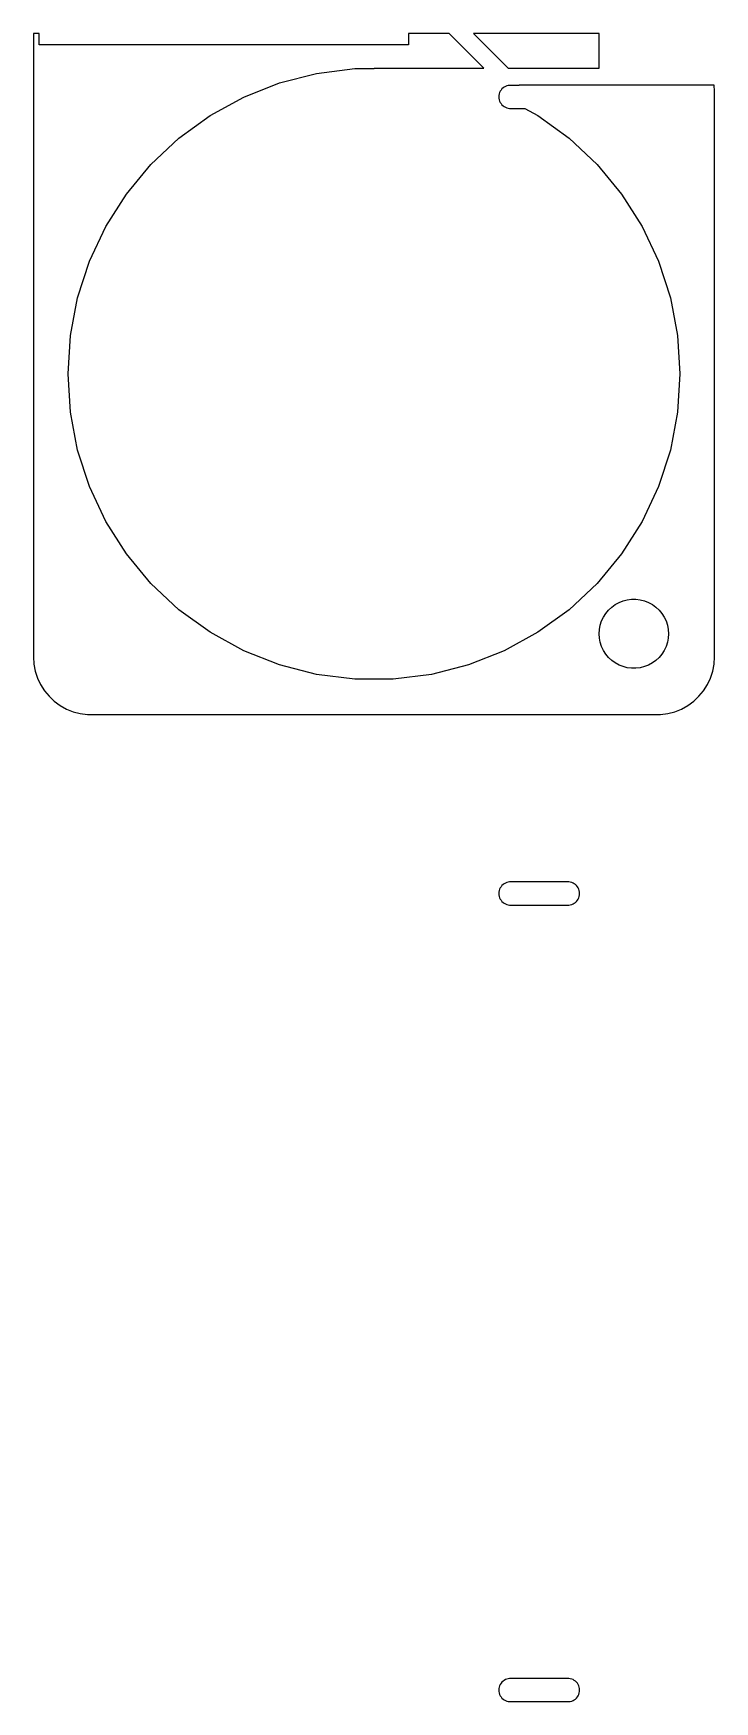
# Model space of a CAD drawing. Header units: metres. Extents: x -30 to 30, y 23 to 168.
import ezdxf

# ---------------------------------------------------------------- set-up
doc = ezdxf.new("R2010")
doc.units = ezdxf.units.M

msp = doc.modelspace()

# ---------------------------------------------------------------- linework, layer by layer
for p, q in [((-29, 167.5), (-29.5, 167.5)), ((-29.5, 167.5), (-29.5, 113.5)), ((-29, 166.5), (-29, 167.5)), ((3, 166.5), (-29, 166.5)), ((6.50986, 167.49), (3, 167.49)), ((3, 167.49), (3, 166.5)), ((9.49998, 164.5), (6.50986, 167.49)), ((19.5, 167.49), (8.63118, 167.49)), ((8.63118, 167.49), (11.6213, 164.5)), ((19.5, 164.5), (19.5, 167.49)), ((-8.18895, 163.203), (-4.96559, 164.031)), ((-4.96559, 164.031), (-1.66394, 164.448)), ((-1.66394, 164.448), (0, 164.448)), ((0, 164.448), (0, 164.5)), ((0, 164.5), (9.49998, 164.5)), ((11.6213, 164.5), (19.5, 164.5)), ((-14.1994, 160.375), (-11.2831, 161.978)), ((-11.2831, 161.978), (-8.18895, 163.203)), ((10.8189, 162.125), (10.811, 162)), ((10.811, 162), (10.8189, 161.875)), ((10.8424, 162.249), (10.8189, 162.125)), ((10.8189, 161.875), (10.8424, 161.751)), ((10.8812, 162.368), (10.8424, 162.249)), ((10.9347, 162.482), (10.8812, 162.368)), ((11.002, 162.588), (10.9347, 162.482)), ((11.082, 162.685), (11.002, 162.588)), ((11.1736, 162.771), (11.082, 162.685)), ((11.2752, 162.844), (11.1736, 162.771)), ((11.3852, 162.905), (11.2752, 162.844)), ((11.502, 162.951), (11.3852, 162.905)), ((11.6236, 162.982), (11.502, 162.951)), ((11.7482, 162.998), (11.6236, 162.982)), ((12.561, 162.998), (11.7482, 162.998)), ((29.4685, 163), (12.561, 163)), ((12.561, 163), (12.561, 162.998)), ((29.5, 162.5), (29.4685, 163)), ((29.5, 113.5), (29.5, 162.5)), ((10.8424, 161.751), (10.8812, 161.632)), ((10.8812, 161.632), (10.9347, 161.518)), ((10.9347, 161.518), (11.002, 161.412)), ((11.002, 161.412), (11.082, 161.315)), ((11.082, 161.315), (11.1736, 161.229)), ((11.1736, 161.229), (11.2752, 161.156)), ((11.2752, 161.156), (11.3852, 161.095)), ((11.3852, 161.095), (11.502, 161.049)), ((11.502, 161.049), (11.6236, 161.018)), ((11.6236, 161.018), (11.7482, 161.002)), ((11.7482, 161.002), (13.0584, 161.002)), ((13.0584, 161.002), (14.1994, 160.375)), ((-16.8917, 158.419), (-14.1994, 160.375)), ((14.1994, 160.375), (16.8917, 158.419)), ((-19.3177, 156.14), (-16.8917, 158.419)), ((16.8917, 158.419), (19.3177, 156.14)), ((-21.4389, 153.576), (-19.3177, 156.14)), ((19.3177, 156.14), (21.4389, 153.576)), ((-23.2221, 150.766), (-21.4389, 153.576)), ((21.4389, 153.576), (23.2221, 150.766)), ((-24.6391, 147.755), (-23.2221, 150.766)), ((23.2221, 150.766), (24.6391, 147.755)), ((-25.6674, 144.59), (-24.6391, 147.755)), ((24.6391, 147.755), (25.6674, 144.59)), ((-26.291, 141.321), (-25.6674, 144.59)), ((25.6674, 144.59), (26.291, 141.321)), ((-26.5, 138), (-26.291, 141.321)), ((26.291, 141.321), (26.5, 138)), ((-26.291, 134.679), (-26.5, 138)), ((26.5, 138), (26.291, 134.679)), ((-25.6674, 131.41), (-26.291, 134.679)), ((26.291, 134.679), (25.6674, 131.41)), ((-24.6391, 128.245), (-25.6674, 131.41)), ((25.6674, 131.41), (24.6391, 128.245)), ((-23.2221, 125.234), (-24.6391, 128.245)), ((24.6391, 128.245), (23.2221, 125.234)), ((-21.4389, 122.424), (-23.2221, 125.234)), ((23.2221, 125.234), (21.4389, 122.424)), ((-19.3177, 119.86), (-21.4389, 122.424)), ((21.4389, 122.424), (19.3177, 119.86)), ((-16.8917, 117.581), (-19.3177, 119.86)), ((19.3177, 119.86), (16.8917, 117.581)), ((21.9379, 118.447), (22.3116, 118.494)), ((22.3116, 118.494), (22.6884, 118.494)), ((22.6884, 118.494), (23.0621, 118.447)), ((-14.1994, 115.625), (-16.8917, 117.581)), ((16.8917, 117.581), (14.1994, 115.625)), ((19.8711, 116.945), (20.0729, 117.263)), ((20.0729, 117.263), (20.3131, 117.554)), ((20.3131, 117.554), (20.5877, 117.812)), ((20.5877, 117.812), (20.8925, 118.033)), ((20.8925, 118.033), (21.2227, 118.214)), ((21.2227, 118.214), (21.5729, 118.353)), ((21.5729, 118.353), (21.9379, 118.447)), ((23.0621, 118.447), (23.427, 118.353)), ((23.427, 118.353), (23.7773, 118.214)), ((23.7773, 118.214), (24.1075, 118.033)), ((24.1075, 118.033), (24.4123, 117.812)), ((24.4123, 117.812), (24.6869, 117.554)), ((24.6869, 117.554), (24.927, 117.263)), ((24.927, 117.263), (25.1289, 116.945)), ((-11.2831, 114.022), (-14.1994, 115.625)), ((14.1994, 115.625), (11.2831, 114.022)), ((19.5, 115.5), (19.5237, 115.876)), ((19.5237, 115.876), (19.5942, 116.246)), ((19.5942, 116.246), (19.7107, 116.604)), ((19.7107, 116.604), (19.8711, 116.945)), ((25.1289, 116.945), (25.2893, 116.604)), ((25.2893, 116.604), (25.4057, 116.246)), ((25.4057, 116.246), (25.4763, 115.876)), ((25.4763, 115.876), (25.5, 115.5)), ((19.5237, 115.124), (19.5, 115.5)), ((19.5942, 114.754), (19.5237, 115.124)), ((19.7107, 114.396), (19.5942, 114.754)), ((19.8711, 114.055), (19.7107, 114.396)), ((25.2893, 114.396), (25.1289, 114.055)), ((25.4057, 114.754), (25.2893, 114.396)), ((25.4763, 115.124), (25.4057, 114.754)), ((25.5, 115.5), (25.4763, 115.124)), ((-29.5, 113.5), (-29.4606, 112.873)), ((-29.4606, 112.873), (-29.3429, 112.257)), ((-8.18895, 112.797), (-11.2831, 114.022)), ((-4.96559, 111.969), (-8.18895, 112.797)), ((8.18895, 112.797), (4.96559, 111.969)), ((11.2831, 114.022), (8.18895, 112.797)), ((20.0729, 113.737), (19.8711, 114.055)), ((20.3131, 113.446), (20.0729, 113.737)), ((20.5877, 113.188), (20.3131, 113.446)), ((20.8925, 112.967), (20.5877, 113.188)), ((21.2227, 112.786), (20.8925, 112.967)), ((21.5729, 112.647), (21.2227, 112.786)), ((23.7773, 112.786), (23.427, 112.647)), ((24.1075, 112.967), (23.7773, 112.786)), ((24.4123, 113.188), (24.1075, 112.967)), ((24.6869, 113.446), (24.4123, 113.188)), ((24.927, 113.737), (24.6869, 113.446)), ((25.1289, 114.055), (24.927, 113.737)), ((29.3429, 112.257), (29.4606, 112.873)), ((29.4606, 112.873), (29.5, 113.5)), ((-29.3429, 112.257), (-29.1489, 111.659)), ((-29.1489, 111.659), (-28.8815, 111.091)), ((-1.66394, 111.552), (-4.96559, 111.969)), ((1.66394, 111.552), (-1.66394, 111.552)), ((4.96559, 111.969), (1.66394, 111.552)), ((21.9379, 112.553), (21.5729, 112.647)), ((22.3116, 112.506), (21.9379, 112.553)), ((22.6884, 112.506), (22.3116, 112.506)), ((23.0621, 112.553), (22.6884, 112.506)), ((23.427, 112.647), (23.0621, 112.553)), ((28.8815, 111.091), (29.1489, 111.659)), ((29.1489, 111.659), (29.3429, 112.257)), ((-28.8815, 111.091), (-28.5451, 110.561)), ((-28.5451, 110.561), (-28.1448, 110.077)), ((-28.1448, 110.077), (-27.6871, 109.647)), ((27.6871, 109.647), (28.1448, 110.077)), ((28.1448, 110.077), (28.5451, 110.561)), ((28.5451, 110.561), (28.8815, 111.091)), ((-27.6871, 109.647), (-27.1791, 109.278)), ((-27.1791, 109.278), (-26.6289, 108.976)), ((-26.6289, 108.976), (-26.0451, 108.745)), ((-26.0451, 108.745), (-25.4369, 108.589)), ((-25.4369, 108.589), (-24.8139, 108.51)), ((-24.8139, 108.51), (24.8139, 108.51)), ((24.8139, 108.51), (25.4369, 108.589)), ((25.4369, 108.589), (26.0451, 108.745)), ((26.0451, 108.745), (26.6289, 108.976)), ((26.6289, 108.976), (27.1791, 109.278)), ((27.1791, 109.278), (27.6871, 109.647)), ((11.502, 93.951), (11.3852, 93.9048)), ((11.6236, 93.9823), (11.502, 93.951)), ((11.7482, 93.998), (11.6236, 93.9823)), ((16.8738, 93.998), (11.7482, 93.998)), ((16.9984, 93.9823), (16.8738, 93.998)), ((17.12, 93.951), (16.9984, 93.9823)), ((17.2368, 93.9048), (17.12, 93.951)), ((10.8189, 93.1253), (10.811, 93)), ((10.811, 93), (10.8189, 92.8747)), ((10.8424, 93.2487), (10.8189, 93.1253)), ((10.8189, 92.8747), (10.8424, 92.7513)), ((10.8812, 93.3681), (10.8424, 93.2487)), ((10.8424, 92.7513), (10.8812, 92.6319)), ((10.9347, 93.4818), (10.8812, 93.3681)), ((10.8812, 92.6319), (10.9347, 92.5182)), ((11.002, 93.5878), (10.9347, 93.4818)), ((10.9347, 92.5182), (11.002, 92.4122)), ((11.082, 93.6845), (11.002, 93.5878)), ((11.1736, 93.7705), (11.082, 93.6845)), ((11.2752, 93.8443), (11.1736, 93.7705)), ((11.3852, 93.9048), (11.2752, 93.8443)), ((17.3468, 93.8443), (17.2368, 93.9048)), ((17.4484, 93.7705), (17.3468, 93.8443)), ((17.54, 93.6845), (17.4484, 93.7705)), ((17.62, 93.5878), (17.54, 93.6845)), ((17.6873, 93.4818), (17.62, 93.5878)), ((17.62, 92.4122), (17.6873, 92.5182)), ((17.7408, 93.3681), (17.6873, 93.4818)), ((17.6873, 92.5182), (17.7408, 92.6319)), ((17.7796, 93.2487), (17.7408, 93.3681)), ((17.7408, 92.6319), (17.7796, 92.7513)), ((17.8031, 93.1253), (17.7796, 93.2487)), ((17.7796, 92.7513), (17.8031, 92.8747)), ((17.811, 93), (17.8031, 93.1253)), ((17.8031, 92.8747), (17.811, 93)), ((11.002, 92.4122), (11.082, 92.3154)), ((11.082, 92.3154), (11.1736, 92.2295)), ((11.1736, 92.2295), (11.2752, 92.1557)), ((11.2752, 92.1557), (11.3852, 92.0952)), ((11.3852, 92.0952), (11.502, 92.0489)), ((11.502, 92.0489), (11.6236, 92.0177)), ((11.6236, 92.0177), (11.7482, 92.002)), ((11.7482, 92.002), (16.8738, 92.002)), ((16.8738, 92.002), (16.9984, 92.0177)), ((16.9984, 92.0177), (17.12, 92.0489)), ((17.12, 92.0489), (17.2368, 92.0952)), ((17.2368, 92.0952), (17.3468, 92.1557)), ((17.3468, 92.1557), (17.4484, 92.2295)), ((17.4484, 92.2295), (17.54, 92.3154)), ((17.54, 92.3154), (17.62, 92.4122)), ((11.002, 24.5878), (10.9347, 24.4818)), ((11.082, 24.6845), (11.002, 24.5878)), ((11.1736, 24.7705), (11.082, 24.6845)), ((11.2752, 24.8443), (11.1736, 24.7705)), ((11.3852, 24.9048), (11.2752, 24.8443)), ((11.502, 24.951), (11.3852, 24.9048)), ((11.6236, 24.9823), (11.502, 24.951)), ((11.7482, 24.998), (11.6236, 24.9823)), ((16.8738, 24.998), (11.7482, 24.998)), ((16.9984, 24.9823), (16.8738, 24.998)), ((17.12, 24.951), (16.9984, 24.9823)), ((17.2368, 24.9048), (17.12, 24.951)), ((17.3468, 24.8443), (17.2368, 24.9048)), ((17.4484, 24.7705), (17.3468, 24.8443)), ((17.54, 24.6845), (17.4484, 24.7705)), ((17.62, 24.5878), (17.54, 24.6845)), ((17.6873, 24.4818), (17.62, 24.5878)), ((10.8189, 24.1253), (10.811, 24)), ((10.811, 24), (10.8189, 23.8747)), ((10.8424, 24.2487), (10.8189, 24.1253)), ((10.8189, 23.8747), (10.8424, 23.7513)), ((10.8812, 24.3681), (10.8424, 24.2487)), ((10.8424, 23.7513), (10.8812, 23.6319)), ((10.9347, 24.4818), (10.8812, 24.3681)), ((10.8812, 23.6319), (10.9347, 23.5182)), ((10.9347, 23.5182), (11.002, 23.4122)), ((11.002, 23.4122), (11.082, 23.3154)), ((11.082, 23.3154), (11.1736, 23.2295)), ((11.1736, 23.2295), (11.2752, 23.1557)), ((11.2752, 23.1557), (11.3852, 23.0952)), ((17.2368, 23.0952), (17.3468, 23.1557)), ((17.3468, 23.1557), (17.4484, 23.2295)), ((17.4484, 23.2295), (17.54, 23.3154)), ((17.54, 23.3154), (17.62, 23.4122)), ((17.62, 23.4122), (17.6873, 23.5182)), ((17.7408, 24.3681), (17.6873, 24.4818)), ((17.6873, 23.5182), (17.7408, 23.6319)), ((17.7796, 24.2487), (17.7408, 24.3681)), ((17.7408, 23.6319), (17.7796, 23.7513)), ((17.8031, 24.1253), (17.7796, 24.2487)), ((17.7796, 23.7513), (17.8031, 23.8747)), ((17.811, 24), (17.8031, 24.1253)), ((17.8031, 23.8747), (17.811, 24)), ((11.3852, 23.0952), (11.502, 23.0489)), ((11.502, 23.0489), (11.6236, 23.0177)), ((11.6236, 23.0177), (11.7482, 23.002)), ((11.7482, 23.002), (16.8738, 23.002)), ((16.8738, 23.002), (16.9984, 23.0177)), ((16.9984, 23.0177), (17.12, 23.0489)), ((17.12, 23.0489), (17.2368, 23.0952))]:
    msp.add_line(p, q)

doc.saveas('drawing.dxf')
